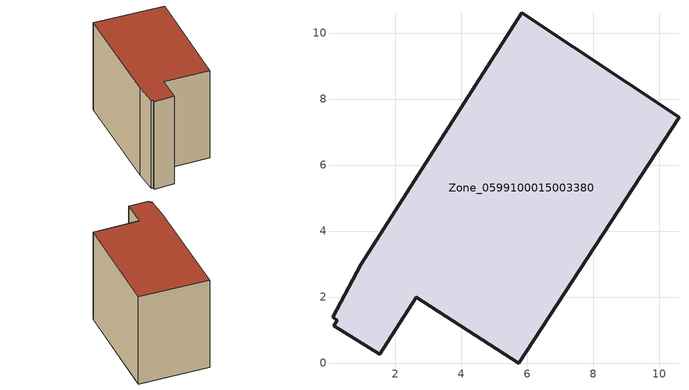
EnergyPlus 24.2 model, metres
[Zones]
Zone_0599100015003380
 floor ground (C_G): 5.83,10.61 10.59,7.45 5.74,0 2.63,2 1.52,0.27 0.13,1.13 0.23,1.29 0.09,1.38 0.95,2.98 z0.75
 wall outside (C_F): 10.59,7.45 5.83,10.61 0.95,2.98 0.09,1.38 0.23,1.29 0.13,1.13 1.52,0.27 2.63,2 5.74,0 10.59,7.45 z0.75:8.75
 roof outside (C_R): 0.23,1.29 0.13,1.13 1.52,0.27 2.63,2 5.74,0 10.59,7.45 5.83,10.61 0.95,2.98 0.09,1.38 z8.75
[BUILDING]
Pand.0599100015003380: North Axis=0; Terrain=City; Loads Convergence Tolerance Value=0.04; Temperature Convergence Tolerance Value=0.4; Solar Distribution=FullExterior; Maximum Number of Warmup Days=25; Minimum Number of Warmup Days=1
[Site:Location]
Rotterdam.The.Hague.AP_ZH_NLD Design_Conditions: Latitude=51.96; Longitude=4.45; Time Zone=1; Elevation=-4.5
[SITE:GROUNDTEMPERATURE:BUILDINGSURFACE]
18, 18, 18, 18, 18, 18, 18, 18, 18, 18, 18, 18
[MATERIAL] Thermal Absorptance=0.9; Solar Absorptance=0.7; Visible Absorptance=0.7
Name | Roughness | Thickness | Conductivity | Density | Specific Heat
G.TC.1965-1974 | MediumSmooth | 0.15 | 0.882353 | 540 | 1210
F.TC.1965-1974 | Rough | 0.3 | 0.697674 | 1920 | 840
R.TC.1965-1974 | MediumRough | 0.2 | 0.232558 | 1500 | 1000
[CONSTRUCTION]
C_G: G.TC.1965-1974
C_F: F.TC.1965-1974
C_R: R.TC.1965-1974
[ZONE]
Zone_0599100015003380: Type=1; Multiplier=1; Ceiling Height=Autocalculate; Volume=Autocalculate; Floor Area=autocalculate; Part of Total Floor Area=Yes
[ZONEINFILTRATION:DESIGNFLOWRATE]
Infil_Zone_0599100015003380: Zone or ZoneList or Space or SpaceList=Zone_0599100015003380; Schedule=AlwaysOn; Design Flow Rate Calculation Method=Flow/Area; Flow Rate per Floor Area=0.003; Constant Term Coefficient=1; Temperature Term Coefficient=0; Velocity Term Coefficient=0; Velocity Squared Term Coefficient=0
[HVACTEMPLATE:ZONE:IDEALLOADSAIRSYSTEM]
Zone_0599100015003380: Maximum Heating Supply Air Temperature=50; Minimum Cooling Supply Air Temperature=13; Maximum Heating Supply Air Humidity Ratio=0.0156; Minimum Cooling Supply Air Humidity Ratio=0.0077; Heating Limit=NoLimit; Cooling Limit=NoLimit; Dehumidification Control Type=ConstantSensibleHeatRatio; Cooling Sensible Heat Ratio=0.7; Dehumidification Setpoint=60; Humidification Control Type=None; Humidification Setpoint=30; Outdoor Air Method=None; Outdoor Air Flow Rate per Person=0.00944; Outdoor Air Flow Rate per Zone Floor Area=0; Outdoor Air Flow Rate per Zone=0; Demand Controlled Ventilation Type=None; Outdoor Air Economizer Type=NoEconomizer; Heat Recovery Type=None; Sensible Heat Recovery Effectiveness=0.7; Latent Heat Recovery Effectiveness=0.65
[ZONECONTROL:THERMOSTAT]
ThermostatControl_Zone_0599100015003380: Zone or ZoneList=Zone_0599100015003380; Control Type Schedule=DualSetpointControlType; Control 1=Thermostat_Zone_0599100015003380; Temperature Difference Between Cutout And Setpoint=0
[THERMOSTATSETPOINT:DUALSETPOINT]
Thermostat_Zone_0599100015003380: Heating Setpoint Temperature Schedule=HeatingSetpoint_Zone_0599100015003380; Cooling Setpoint Temperature Schedule=CoolingSetpoint_Zone_0599100015003380
[SCHEDULE:COMPACT]
HeatingSetpoint_Zone_0599100015003380: Through: 12/31, For: AllDays, Until: 24:00, 21
CoolingSetpoint_Zone_0599100015003380: Through: 12/31, For: AllDays, Until: 24:00, 24
DualSetpointControlType: Through: 12/31, For: AllDays, Until: 24:00, 4
AlwaysOn: Through: 12/31, For: AllDays, Until: 24:00, 1
